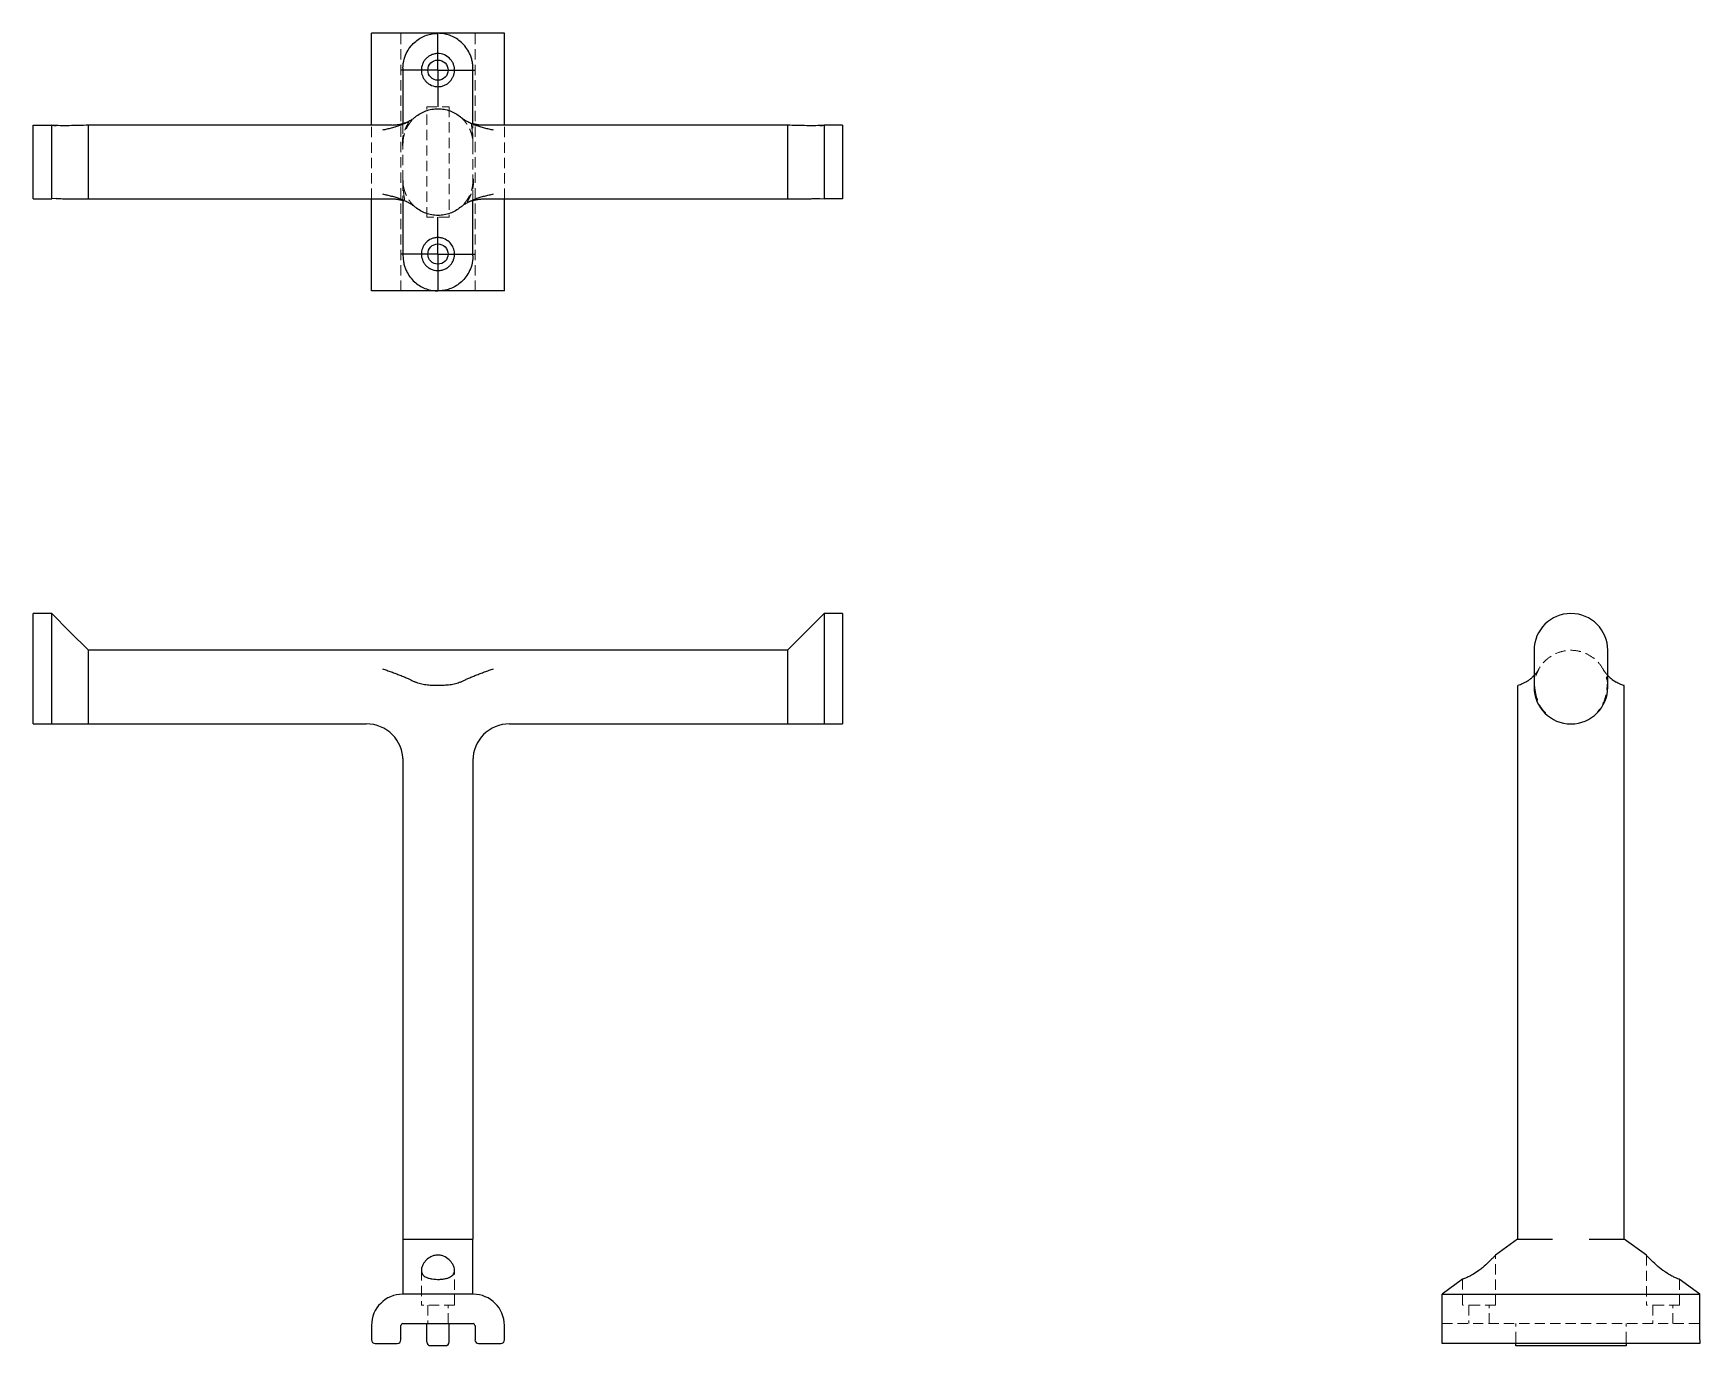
# Model space of a CAD drawing. Header units: millimetres. Extents: x 33 to 239, y 12 to 174.
import ezdxf

# ---------------------------------------------------------------- set-up
doc = ezdxf.new("R2010")
doc.units = ezdxf.units.MM
doc.linetypes.add('HIDDEN', pattern=[1.905, 1.27, -0.635])
doc.layers.add('10', color=7, linetype='Continuous')

# ---------------------------------------------------------------- blocks, each defined once
blk = doc.blocks.new('SW_CENTERMARKSYMBOL_0')
at = {"layer": '10', "color": 0}
for p, q in [((0, 2.5), (0, 4.55)), ((0, 0), (0, 2.5)), ((-2.5, 0), (-4.55, 0)), ((0, 0), (-2.5, 0)), ((0, 0), (0, -2.5)), ((0, 0), (2.5, 0)), ((2.5, 0), (4.55, 0)), ((0, -2.5), (0, -4.55))]:
    blk.add_line(p, q, dxfattribs=at)
blk = doc.blocks.new('SW_CENTERMARKSYMBOL_1')
at = {"layer": '10', "color": 0}
for p, q in [((0, 2.5), (0, 4.55)), ((0, 0), (0, 2.5)), ((-2.5, 0), (-4.55, 0)), ((0, 0), (-2.5, 0)), ((0, 0), (0, -2.5)), ((0, 0), (2.5, 0)), ((2.5, 0), (4.55, 0)), ((0, -2.5), (0, -4.55))]:
    blk.add_line(p, q, dxfattribs=at)

msp = doc.modelspace()

# ---------------------------------------------------------------- linework, layer by layer
at = {"color": 7, "linetype": 'Continuous', "lineweight": 25}
for p, q in [((74.78, 162.55), (74.78, 173.91)), ((78.65, 173.91), (74.78, 173.91)), ((83, 173.91), (78.65, 173.91)), ((87.35, 173.91), (83, 173.91)), ((91.22, 173.91), (87.35, 173.91)), ((91.22, 162.55), (91.22, 173.91)), ((78.68, 169.59), (78.68, 168.26)), ((87.32, 162.74), (87.32, 169.59)), ((78.68, 168.26), (78.68, 162.75)), ((33, 162.55), (35.27, 162.55)), ((33, 153.45), (33, 162.55)), ((77.34, 162.55), (39.82, 162.55)), ((126.18, 162.55), (88.66, 162.55)), ((133, 162.55), (130.73, 162.55)), ((133, 162.55), (133, 153.45)), ((33, 153.45), (35.27, 153.45)), ((35.83, 153.51), (35.27, 153.45)), ((39.82, 153.45), (77.34, 153.45)), ((74.78, 142.09), (74.78, 153.45)), ((78.68, 153.26), (78.68, 146.41)), ((87.32, 146.53), (87.32, 153.25)), ((88.66, 153.45), (126.18, 153.45)), ((91.22, 142.09), (91.22, 153.45)), ((130.17, 153.51), (130.73, 153.45)), ((133, 153.45), (130.73, 153.45)), ((87.32, 146.41), (87.32, 146.53)), ((78.65, 142.09), (74.78, 142.09)), ((83, 142.09), (78.65, 142.09)), ((87.35, 142.09), (83, 142.09)), ((91.22, 142.09), (87.35, 142.09)), ((35.27, 102.23), (33, 102.23)), ((33, 97.68), (33, 102.23)), ((133, 102.23), (130.73, 102.23)), ((133, 102.23), (133, 97.68)), ((33, 93.14), (33, 97.68)), ((35.27, 93.14), (35.27, 97.68)), ((126.18, 97.68), (39.82, 97.68)), ((130.73, 97.68), (130.73, 93.14)), ((133, 97.68), (133, 93.14)), ((218.45, 97.68), (218.45, 93.14)), ((227.55, 93.14), (227.55, 97.68)), ((33, 88.59), (33, 93.14)), ((133, 93.14), (133, 88.59)), ((216.41, 93.32), (216.41, 24.95)), ((229.59, 24.95), (229.59, 93.32)), ((33, 88.59), (35.27, 88.59)), ((39.82, 88.59), (74.14, 88.59)), ((91.86, 88.59), (126.18, 88.59)), ((130.73, 88.59), (133, 88.59)), ((78.68, 84.33), (78.68, 24.95)), ((87.32, 84.33), (87.32, 24.95)), ((78.68, 24.95), (78.68, 18.14)), ((87.32, 18.14), (87.32, 24.95)), ((216.41, 24.95), (213.66, 22.94)), ((232.34, 22.94), (229.59, 24.95)), ((209.61, 19.98), (207.09, 18.14)), ((238.91, 18.14), (236.39, 19.98)), ((83, 18.14), (78.65, 18.14)), ((87.35, 18.14), (83, 18.14)), ((207.09, 14.27), (207.09, 18.14)), ((207.09, 18.14), (238.91, 18.14)), ((238.91, 14.27), (238.91, 18.14)), ((78.65, 14.5), (87.35, 14.5)), ((81.61, 12.23), (81.61, 14.5)), ((84.39, 12.23), (84.39, 14.5)), ((74.78, 14.27), (74.78, 12.49)), ((78.42, 12.49), (78.42, 14.27)), ((87.58, 14.27), (87.58, 12.49)), ((91.22, 12.49), (91.22, 14.27)), ((207.09, 12.49), (207.09, 14.27)), ((207.09, 12.04), (207.09, 12.49)), ((238.91, 12.49), (238.91, 14.27)), ((238.91, 12.49), (238.91, 12.04)), ((75.24, 12.04), (77.97, 12.04)), ((83.93, 11.77), (82.07, 11.77)), ((88.03, 12.04), (90.76, 12.04)), ((238.91, 12.04), (207.09, 12.04)), ((216.18, 11.77), (216.18, 12.04)), ((229.82, 11.77), (216.18, 11.77)), ((229.82, 12.04), (229.82, 11.77))]:
    msp.add_line(p, q, dxfattribs=at)
at = {"color": 7, "linetype": 'HIDDEN', "lineweight": 18}
for p, q in [((78.42, 142.09), (78.42, 173.91)), ((87.58, 142.09), (87.58, 173.91)), ((81.61, 164.82), (84.39, 164.82)), ((81.61, 151.18), (81.61, 164.82)), ((84.39, 164.82), (84.39, 151.18)), ((78.68, 162.75), (78.68, 160.33)), ((87.32, 160.27), (87.32, 162.74)), ((74.78, 153.45), (74.78, 162.55)), ((91.22, 153.45), (91.22, 162.55)), ((78.68, 155.73), (78.68, 160.27)), ((87.32, 160.27), (87.32, 155.73)), ((78.68, 155.73), (78.68, 153.26)), ((87.32, 153.25), (87.32, 155.79)), ((84.39, 151.18), (81.61, 151.18)), ((213.68, 16.77), (213.68, 22.94)), ((232.32, 22.94), (232.32, 16.77)), ((80.95, 21.08), (80.95, 16.77)), ((85.05, 16.77), (85.05, 21.08)), ((209.59, 19.98), (209.59, 16.77)), ((236.41, 16.77), (236.41, 19.98)), ((85.05, 16.77), (80.95, 16.77)), ((81.75, 16.77), (81.75, 14.5)), ((84.25, 14.5), (84.25, 16.77)), ((211.64, 16.77), (209.59, 16.77)), ((210.39, 16.77), (210.39, 14.5)), ((213.68, 16.77), (211.64, 16.77)), ((212.89, 14.5), (212.89, 16.77)), ((234.36, 16.77), (232.32, 16.77)), ((233.11, 16.77), (233.11, 14.5)), ((236.41, 16.77), (234.36, 16.77)), ((235.61, 14.5), (235.61, 16.77)), ((207.09, 14.5), (238.91, 14.5)), ((216.18, 12.23), (216.18, 14.5)), ((229.82, 12.23), (229.82, 14.5)), ((216.18, 12.04), (216.18, 12.23)), ((229.82, 12.23), (229.82, 12.04))]:
    msp.add_line(p, q, dxfattribs=at)
at = {"color": 7, "linetype": 'Continuous', "lineweight": 25, "flags": 128}
for points in [[(39.82, 97.68), (37.53, 99.97), (35.24, 102.26)], [(130.76, 102.26), (128.47, 99.97), (126.18, 97.68)], [(35.27, 88.59), (37.55, 88.59), (39.82, 88.59)], [(126.18, 88.59), (128.45, 88.59), (130.73, 88.59)]]:
    msp.add_lwpolyline(points, dxfattribs=at)
at = {"color": 7, "linetype": 'Continuous', "lineweight": 25}
for centre in [(83, 169.36), (83, 146.64)]:
    msp.add_circle(centre, 1.25, dxfattribs=at)
for centre, radius, start, end in [((223, 97.68), 4.55, 0, 180), ((223, 93.14), 4.55, 180, 360), ((74.14, 84.05), 4.55, 0, 90), ((91.86, 84.05), 4.55, 90, 180), ((78.65, 14.27), 3.86, 90, 180), ((87.35, 14.27), 3.86, 0, 90), ((78.65, 14.27), 0.227, 90, 180), ((87.35, 14.27), 0.227, 0, 90), ((75.24, 12.49), 0.455, 180, 270), ((77.97, 12.49), 0.455, 270, 0), ((88.03, 12.49), 0.455, 180, 270), ((90.76, 12.49), 0.455, 270, 0), ((82.07, 12.23), 0.455, 180, 270), ((83.93, 12.23), 0.455, 270, 0)]:
    msp.add_arc(centre, radius, start, end, dxfattribs=at)
for points, knots in [([(78.68, 169.59), (78.68, 170.02), (78.74, 170.39), (78.92, 171.05), (79.05, 171.35), (79.47, 172.16), (79.84, 172.58), (80.66, 173.26), (81.1, 173.5), (81.8, 173.75), (82.04, 173.81), (82.52, 173.89), (82.76, 173.91), (83, 173.91)], [0, 0, 0, 0, 0.125, 0.125, 0.25, 0.25, 0.5, 0.5, 0.75, 0.75, 0.875, 0.875, 1, 1, 1, 1]), ([(87.32, 169.59), (87.32, 169.7), (87.31, 169.9), (87.27, 170.29), (87.18, 170.73), (87.02, 171.2), (86.75, 171.77), (86.34, 172.37), (85.76, 172.94), (85.12, 173.38), (84.44, 173.69), (83.72, 173.87), (83.24, 173.91), (83, 173.91)], [0.8602349, 0.8602349, 0.8602349, 0.8602349, 0.8646028, 0.8689707, 0.8777066, 0.8864425, 0.8951784, 0.9126501, 0.9301219, 0.9475937, 0.9650654, 0.9825372, 1, 1, 1, 1]), ([(80.95, 169.36), (80.95, 169.61), (81, 169.86), (81.14, 170.23), (81.2, 170.35), (81.35, 170.58), (81.44, 170.7), (81.64, 170.9), (81.75, 170.99), (82, 171.15), (82.13, 171.22), (82.41, 171.33), (82.56, 171.37), (82.86, 171.41), (83.01, 171.41), (83.46, 171.38), (83.76, 171.29), (84.27, 170.99), (84.49, 170.79), (84.74, 170.45), (84.81, 170.33), (84.92, 170.09), (84.96, 169.96), (85.05, 169.59), (85.06, 169.34), (85.01, 168.98), (84.99, 168.87), (84.92, 168.65), (84.87, 168.54), (84.71, 168.22), (84.57, 168.03), (84.3, 167.78), (84.2, 167.7), (83.97, 167.56), (83.85, 167.5), (83.58, 167.4), (83.44, 167.36), (83.14, 167.32), (82.99, 167.31), (82.53, 167.35), (82.25, 167.44), (81.9, 167.64), (81.79, 167.71), (81.59, 167.87), (81.51, 167.96), (81.35, 168.15), (81.28, 168.24), (81.17, 168.45), (81.12, 168.55), (81, 168.88), (80.95, 169.12), (80.95, 169.36)], [0, 0, 0, 0, 0.0625, 0.0625, 0.09375, 0.09375, 0.125, 0.125, 0.15625, 0.15625, 0.1875, 0.1875, 0.21875, 0.21875, 0.25, 0.25, 0.3125, 0.3125, 0.375, 0.375, 0.40625, 0.40625, 0.4375, 0.4375, 0.5, 0.5, 0.53125, 0.53125, 0.5625, 0.5625, 0.625, 0.625, 0.65625, 0.65625, 0.6875, 0.6875, 0.71875, 0.71875, 0.75, 0.75, 0.8125, 0.8125, 0.84375, 0.84375, 0.875, 0.875, 0.90625, 0.90625, 0.9375, 0.9375, 1, 1, 1, 1]), ([(80.23, 163.58), (80.17, 163.54), (80.06, 163.45), (79.88, 163.32), (79.7, 163.19), (79.51, 163.08), (79.22, 162.91), (78.82, 162.72), (78.32, 162.52), (77.78, 162.34), (77.24, 162.19), (76.78, 162.08), (76.41, 162), (76.23, 161.96), (76.13, 161.94)], [0, 0, 0, 0, 0.048451, 0.097577, 0.147429, 0.198054, 0.249499, 0.370872, 0.499127, 0.617866, 0.749454, 0.874694, 0.931862, 1, 1, 1, 1]), ([(79.35, 162.93), (79.34, 162.94), (79.33, 162.96), (79.21, 162.92), (79, 162.85), (78.69, 162.74), (78.29, 162.64), (77.83, 162.56), (77.51, 162.55), (77.33, 162.54)], [0, 0, 0, 0, 0.127003, 0.289771, 0.432649, 0.564942, 0.698178, 0.841686, 1, 1, 1, 1]), ([(80.23, 163.58), (80.41, 163.74), (80.61, 163.88), (81.04, 164.13), (81.27, 164.24), (81.74, 164.41), (81.99, 164.48), (82.49, 164.57), (82.75, 164.59), (83.25, 164.59), (83.51, 164.57), (84.01, 164.48), (84.25, 164.41), (84.73, 164.24), (84.95, 164.13), (85.39, 163.88), (85.59, 163.74), (85.77, 163.58)], [0, 0, 0, 0, 0.125, 0.125, 0.25, 0.25, 0.375, 0.375, 0.5, 0.5, 0.625, 0.625, 0.75, 0.75, 0.875, 0.875, 1, 1, 1, 1]), ([(89.87, 161.94), (89.77, 161.96), (89.59, 162), (89.22, 162.08), (88.76, 162.19), (88.22, 162.34), (87.68, 162.52), (87.18, 162.72), (86.73, 162.94), (86.36, 163.15), (86.06, 163.36), (85.87, 163.51), (85.77, 163.58)], [0, 0, 0, 0, 0.068249, 0.125353, 0.250624, 0.382275, 0.501078, 0.629229, 0.750519, 0.835796, 0.918882, 1, 1, 1, 1]), ([(88.66, 162.55), (88.54, 162.55), (88.36, 162.55), (88.13, 162.57), (88, 162.59), (87.9, 162.6), (87.79, 162.62), (87.69, 162.65), (87.59, 162.67), (87.44, 162.71), (87.29, 162.75), (87.18, 162.76), (87.17, 162.71), (87.16, 162.68)], [0, 0, 0, 0, 0.143895, 0.21057, 0.242904, 0.275698, 0.310632, 0.349935, 0.396089, 0.451496, 0.59696, 0.793575, 1, 1, 1, 1]), ([(35.83, 162.49), (35.73, 162.49), (35.53, 162.5), (35.34, 162.51), (35.24, 162.51)], [0, 0, 0, 0, 0.4951419, 1, 1, 1, 1]), ([(39.82, 162.55), (39.02, 162.53), (37.85, 162.51), (36.33, 162.48), (35.62, 162.53), (35.27, 162.55)], [0, 0, 0, 0, 0.531477, 0.773236, 1, 1, 1, 1]), ([(35.27, 153.45), (35.27, 153.49), (35.27, 153.55), (35.27, 153.91), (35.27, 154.3), (35.27, 154.8), (35.27, 155.39), (35.27, 156.06), (35.27, 156.78), (35.27, 157.54), (35.27, 158.31), (35.27, 159.07), (35.27, 159.8), (35.27, 160.48), (35.27, 161.09), (35.27, 161.61), (35.27, 162.03), (35.27, 162.33), (35.27, 162.48), (35.27, 162.5), (35.27, 162.5)], [0, 0, 0, 0, 0.0961249, 0.1512464, 0.2079665, 0.2630877, 0.3198074, 0.3749303, 0.4316517, 0.4867747, 0.5434962, 0.5986189, 0.6553401, 0.710463, 0.7671844, 0.8223072, 0.8790286, 0.9341507, 0.9908715, 1, 1, 1, 1]), ([(39.82, 153.45), (39.82, 153.45), (39.82, 153.55), (39.82, 153.79), (39.82, 154.13), (39.82, 154.62), (39.82, 155.61), (39.82, 156.76), (39.82, 158), (39.82, 159.24), (39.82, 160.39), (39.82, 161.38), (39.82, 161.87), (39.82, 162.07)], [0.5670775, 0.5670775, 0.5670775, 0.5670775, 0.6006163, 0.6341551, 0.6341551, 0.6798857, 0.7256163, 0.7713469, 0.8170775, 0.8628081, 0.9085388, 0.9542694, 1, 1, 1, 1]), ([(130.73, 162.55), (130.38, 162.53), (129.67, 162.48), (128.15, 162.51), (126.98, 162.53), (126.18, 162.55)], [0, 0, 0, 0, 0.226764, 0.468523, 1, 1, 1, 1]), ([(126.18, 162.07), (126.18, 161.87), (126.18, 161.38), (126.18, 160.39), (126.18, 159.24), (126.18, 158), (126.18, 156.76), (126.18, 155.61), (126.18, 154.62), (126.18, 154.13), (126.18, 153.79), (126.18, 153.55), (126.18, 153.45), (126.18, 153.45)], [0, 0, 0, 0, 0.0457306, 0.0914612, 0.1371919, 0.1829225, 0.2286531, 0.2743837, 0.3201143, 0.3658449, 0.3658449, 0.3993837, 0.4329225, 0.4329225, 0.4329225, 0.4329225]), ([(130.72, 162.51), (130.63, 162.51), (130.45, 162.5), (130.27, 162.49), (130.17, 162.49)], [0, 0, 0, 0, 0.469724, 1, 1, 1, 1]), ([(130.73, 162.55), (130.73, 162.55), (130.73, 162.52), (130.73, 162.4), (130.73, 162.31), (130.73, 162.08), (130.73, 161.94), (130.73, 161.61), (130.73, 161.42), (130.73, 161), (130.73, 160.77), (130.73, 160.28), (130.73, 160.01), (130.73, 159.47), (130.73, 159.18), (130.73, 158.59), (130.73, 158.3), (130.73, 157.7), (130.73, 157.4), (130.73, 156.82), (130.73, 156.54), (130.73, 155.99), (130.73, 155.72), (130.73, 155.23), (130.73, 155), (130.73, 154.58), (130.73, 154.39), (130.73, 154.06), (130.73, 153.92), (130.73, 153.69), (130.73, 153.6), (130.73, 153.48), (130.73, 153.45), (130.73, 153.45)], [0, 0, 0, 0, 0.0625, 0.0625, 0.125, 0.125, 0.1875, 0.1875, 0.25, 0.25, 0.3125, 0.3125, 0.375, 0.375, 0.4375, 0.4375, 0.5, 0.5, 0.5625, 0.5625, 0.625, 0.625, 0.6875, 0.6875, 0.75, 0.75, 0.8125, 0.8125, 0.875, 0.875, 0.9375, 0.9375, 1, 1, 1, 1]), ([(35.83, 153.51), (35.94, 153.51), (36.14, 153.5), (36.56, 153.47), (37.02, 153.45), (37.53, 153.45), (38.07, 153.46), (38.64, 153.47), (39.24, 153.46), (39.61, 153.46), (39.82, 153.45)], [0, 0, 0, 0, 0.151821, 0.271569, 0.373906, 0.470009, 0.571917, 0.690001, 0.831227, 1, 1, 1, 1]), ([(76.13, 154.06), (76.23, 154.04), (76.41, 154), (76.78, 153.92), (77.24, 153.81), (77.78, 153.66), (78.32, 153.48), (78.82, 153.28), (79.27, 153.06), (79.64, 152.85), (79.94, 152.64), (80.13, 152.49), (80.23, 152.42)], [0, 0, 0, 0, 0.068249, 0.125353, 0.250624, 0.382275, 0.501078, 0.629229, 0.750519, 0.835796, 0.918882, 1, 1, 1, 1]), ([(77.34, 153.45), (77.46, 153.45), (77.64, 153.45), (77.87, 153.43), (78, 153.41), (78.1, 153.4), (78.21, 153.38), (78.31, 153.35), (78.41, 153.33), (78.56, 153.29), (78.71, 153.25), (78.82, 153.24), (78.83, 153.29), (78.84, 153.32)], [0, 0, 0, 0, 0.143895, 0.21057, 0.242904, 0.275698, 0.310632, 0.349935, 0.396089, 0.451496, 0.59696, 0.793575, 1, 1, 1, 1]), ([(85.77, 152.42), (85.59, 152.26), (85.39, 152.12), (84.96, 151.87), (84.73, 151.76), (84.26, 151.59), (84.01, 151.52), (83.51, 151.43), (83.25, 151.41), (82.75, 151.41), (82.49, 151.43), (81.99, 151.52), (81.75, 151.59), (81.27, 151.76), (81.05, 151.87), (80.61, 152.12), (80.41, 152.26), (80.23, 152.42)], [0, 0, 0, 0, 0.125, 0.125, 0.25, 0.25, 0.375, 0.375, 0.5, 0.5, 0.625, 0.625, 0.75, 0.75, 0.875, 0.875, 1, 1, 1, 1]), ([(85.77, 152.42), (85.83, 152.46), (85.94, 152.55), (86.12, 152.68), (86.3, 152.81), (86.49, 152.92), (86.78, 153.09), (87.18, 153.28), (87.68, 153.48), (88.22, 153.66), (88.76, 153.81), (89.22, 153.92), (89.59, 154), (89.77, 154.04), (89.87, 154.06)], [0, 0, 0, 0, 0.048451, 0.097577, 0.147429, 0.198054, 0.249499, 0.370872, 0.499127, 0.617866, 0.749454, 0.874694, 0.931862, 1, 1, 1, 1]), ([(86.65, 153.07), (86.66, 153.06), (86.67, 153.04), (86.79, 153.08), (87, 153.15), (87.31, 153.26), (87.71, 153.36), (88.17, 153.44), (88.49, 153.45), (88.67, 153.46)], [0, 0, 0, 0, 0.127003, 0.289771, 0.432649, 0.564942, 0.698178, 0.841686, 1, 1, 1, 1]), ([(126.18, 153.45), (126.56, 153.45), (127.25, 153.45), (128.22, 153.46), (128.9, 153.47), (129.37, 153.49), (129.81, 153.52), (130.05, 153.51), (130.17, 153.51)], [0, 0, 0, 0, 0.293907, 0.532871, 0.642261, 0.751516, 0.86724, 1, 1, 1, 1]), ([(80.95, 146.64), (80.95, 146.88), (81, 147.11), (81.12, 147.44), (81.17, 147.55), (81.28, 147.75), (81.35, 147.85), (81.58, 148.13), (81.77, 148.3), (82.13, 148.49), (82.26, 148.55), (82.53, 148.63), (82.68, 148.66), (82.98, 148.69), (83.13, 148.68), (83.43, 148.64), (83.57, 148.6), (83.97, 148.46), (84.2, 148.31), (84.57, 147.97), (84.71, 147.78), (84.93, 147.37), (85, 147.14), (85.06, 146.67), (85.05, 146.42), (84.96, 146.05), (84.92, 145.92), (84.81, 145.67), (84.74, 145.56), (84.58, 145.33), (84.48, 145.22), (84.27, 145.03), (84.15, 144.94), (83.9, 144.79), (83.76, 144.73), (83.47, 144.64), (83.32, 144.61), (82.87, 144.57), (82.56, 144.62), (82.14, 144.77), (82.01, 144.84), (81.76, 145), (81.65, 145.09), (81.44, 145.3), (81.36, 145.41), (81.21, 145.64), (81.14, 145.77), (81, 146.14), (80.95, 146.39), (80.95, 146.64)], [0, 0, 0, 0, 0.0625, 0.0625, 0.09375, 0.09375, 0.125, 0.125, 0.1875, 0.1875, 0.21875, 0.21875, 0.25, 0.25, 0.28125, 0.28125, 0.3125, 0.3125, 0.375, 0.375, 0.4375, 0.4375, 0.5, 0.5, 0.5625, 0.5625, 0.59375, 0.59375, 0.625, 0.625, 0.65625, 0.65625, 0.6875, 0.6875, 0.71875, 0.71875, 0.75, 0.75, 0.8125, 0.8125, 0.84375, 0.84375, 0.875, 0.875, 0.90625, 0.90625, 0.9375, 0.9375, 1, 1, 1, 1]), ([(78.68, 146.41), (78.68, 146.3), (78.69, 146.1), (78.73, 145.71), (78.82, 145.27), (78.98, 144.8), (79.25, 144.23), (79.66, 143.63), (80.24, 143.06), (80.88, 142.62), (81.56, 142.31), (82.28, 142.13), (82.76, 142.09), (83, 142.09)], [0.3602349, 0.3602349, 0.3602349, 0.3602349, 0.3646028, 0.3689707, 0.3777066, 0.3864425, 0.3951784, 0.4126501, 0.4301219, 0.4475937, 0.4650654, 0.4825372, 0.5, 0.5, 0.5, 0.5]), ([(87.32, 146.41), (87.32, 145.98), (87.26, 145.61), (87.08, 144.95), (86.95, 144.65), (86.53, 143.84), (86.16, 143.42), (85.34, 142.74), (84.9, 142.5), (84.2, 142.25), (83.96, 142.19), (83.48, 142.11), (83.24, 142.09), (83, 142.09)], [0, 0, 0, 0, 0.125, 0.125, 0.25, 0.25, 0.5, 0.5, 0.75, 0.75, 0.875, 0.875, 1, 1, 1, 1]), ([(35.27, 97.68), (35.27, 98.12), (35.27, 98.82), (35.27, 99.7), (35.27, 100.36), (35.27, 100.94), (35.27, 101.43), (35.27, 101.82), (35.27, 102.08), (35.27, 102.22), (35.27, 102.21), (35.27, 102.21)], [0, 0, 0, 0, 0.184769, 0.290722, 0.399748, 0.505701, 0.614727, 0.720683, 0.829711, 0.935667, 1, 1, 1, 1]), ([(130.73, 102.21), (130.73, 102.22), (130.73, 102.23), (130.73, 102.13), (130.73, 101.9), (130.73, 101.55), (130.73, 101.09), (130.73, 100.52), (130.73, 99.89), (130.73, 99.18), (130.73, 98.44), (130.73, 97.93), (130.73, 97.68)], [0, 0, 0, 0, 0.035421, 0.141328, 0.250308, 0.356216, 0.465196, 0.571104, 0.680083, 0.78599, 0.894968, 1, 1, 1, 1]), ([(39.82, 93.14), (39.82, 93.39), (39.82, 93.9), (39.82, 94.64), (39.82, 95.33), (39.82, 95.97), (39.82, 96.53), (39.82, 96.99), (39.82, 97.35), (39.82, 97.58), (39.82, 97.68), (39.82, 97.67), (39.82, 97.67)], [0, 0, 0, 0, 0.1065535, 0.213107, 0.3196605, 0.426214, 0.5327675, 0.6393209, 0.7458744, 0.8524279, 0.9589814, 1, 1, 1, 1]), ([(126.18, 97.67), (126.18, 97.67), (126.18, 97.68), (126.18, 97.58), (126.18, 97.35), (126.18, 96.99), (126.18, 96.53), (126.18, 95.97), (126.18, 95.33), (126.18, 94.64), (126.18, 93.9), (126.18, 93.39), (126.18, 93.14)], [0, 0, 0, 0, 0.0410186, 0.1475721, 0.2541256, 0.3606791, 0.4672325, 0.573786, 0.6803395, 0.786893, 0.8934465, 1, 1, 1, 1]), ([(76.13, 95.41), (76.23, 95.37), (76.41, 95.31), (76.78, 95.18), (77.24, 95.02), (77.78, 94.82), (78.32, 94.61), (78.82, 94.4), (79.27, 94.21), (79.64, 94.04), (79.94, 93.89), (80.13, 93.8), (80.23, 93.75)], [0, 0, 0, 0, 0.068249, 0.125353, 0.250624, 0.382275, 0.501078, 0.629229, 0.750519, 0.835796, 0.918882, 1, 1, 1, 1]), ([(85.77, 93.75), (85.83, 93.78), (85.94, 93.84), (86.12, 93.92), (86.3, 94.01), (86.49, 94.1), (86.78, 94.23), (87.18, 94.4), (87.68, 94.61), (88.22, 94.82), (88.76, 95.02), (89.22, 95.18), (89.59, 95.31), (89.77, 95.37), (89.87, 95.41)], [0, 0, 0, 0, 0.048451, 0.097577, 0.147429, 0.198054, 0.249499, 0.370872, 0.499127, 0.617866, 0.749454, 0.874694, 0.931862, 1, 1, 1, 1]), ([(35.27, 88.59), (35.27, 88.59), (35.27, 88.71), (35.27, 89.16), (35.27, 89.5), (35.27, 90.34), (35.27, 90.85), (35.27, 91.95), (35.27, 92.54), (35.27, 93.14)], [0, 0, 0, 0, 0.25, 0.25, 0.5, 0.5, 0.75, 0.75, 1, 1, 1, 1]), ([(85.77, 93.75), (85.59, 93.66), (85.39, 93.59), (84.96, 93.48), (84.73, 93.44), (84.26, 93.38), (84.01, 93.36), (83.51, 93.33), (83.25, 93.32), (82.75, 93.32), (82.49, 93.33), (81.99, 93.35), (81.75, 93.38), (81.27, 93.44), (81.05, 93.48), (80.61, 93.59), (80.41, 93.66), (80.23, 93.75)], [0, 0, 0, 0, 0.125, 0.125, 0.25, 0.25, 0.375, 0.375, 0.5, 0.5, 0.625, 0.625, 0.75, 0.75, 0.875, 0.875, 1, 1, 1, 1]), ([(130.73, 93.14), (130.73, 92.54), (130.73, 91.95), (130.73, 90.85), (130.73, 90.34), (130.73, 89.5), (130.73, 89.16), (130.73, 88.71), (130.73, 88.59), (130.73, 88.59)], [0, 0, 0, 0, 0.25, 0.25, 0.5, 0.5, 0.75, 0.75, 1, 1, 1, 1]), ([(217.42, 93.75), (217.29, 93.69), (217.04, 93.55), (216.65, 93.39), (216.42, 93.32), (216.42, 93.32), (216.42, 93.32)], [0, 0, 0, 0, 0.210135, 0.427002, 0.851123, 1, 1, 1, 1]), ([(217.42, 93.75), (217.56, 93.85), (217.86, 94.04), (218.2, 94.32), (218.37, 94.5), (218.45, 94.59)], [0, 0, 0, 0, 0.340146, 0.682958, 1, 1, 1, 1]), ([(227.55, 94.59), (227.67, 94.46), (227.94, 94.18), (228.36, 93.9), (228.58, 93.75)], [0, 0, 0, 0, 0.484178, 1, 1, 1, 1]), ([(229.58, 93.32), (229.58, 93.32), (229.6, 93.32), (229.51, 93.34), (229.32, 93.41), (229.01, 93.53), (228.73, 93.68), (228.58, 93.75)], [0, 0, 0, 0, 0.071358, 0.29752, 0.522257, 0.754056, 1, 1, 1, 1]), ([(39.82, 88.61), (39.82, 88.6), (39.82, 88.6), (39.82, 88.74), (39.82, 89), (39.82, 89.38), (39.82, 89.87), (39.82, 90.44), (39.82, 90.88), (39.82, 91.1)], [0, 0, 0, 0, 0.092976, 0.244147, 0.395318, 0.546488, 0.697659, 0.848829, 1, 1, 1, 1]), ([(126.18, 91.1), (126.18, 90.88), (126.18, 90.44), (126.18, 89.87), (126.18, 89.38), (126.18, 89), (126.18, 88.74), (126.18, 88.6), (126.18, 88.6), (126.18, 88.61)], [0, 0, 0, 0, 0.151171, 0.302341, 0.453512, 0.604682, 0.755853, 0.907024, 1, 1, 1, 1]), ([(78.68, 24.95), (78.68, 24.95), (78.79, 24.95), (79.23, 24.95), (79.55, 24.95), (80.35, 24.95), (80.83, 24.95), (81.87, 24.95), (82.43, 24.95), (83.57, 24.95), (84.13, 24.95), (85.17, 24.95), (85.65, 24.95), (86.45, 24.95), (86.77, 24.95), (87.21, 24.95), (87.32, 24.95), (87.32, 24.95)], [0, 0, 0, 0, 0.125, 0.125, 0.25, 0.25, 0.375, 0.375, 0.5, 0.5, 0.625, 0.625, 0.75, 0.75, 0.875, 0.875, 1, 1, 1, 1]), ([(216.41, 24.95), (216.41, 24.95), (216.38, 24.95), (216.48, 24.95), (216.71, 24.95), (217.11, 24.95), (217.65, 24.95), (218.31, 24.95), (219.06, 24.95), (219.88, 24.95), (220.44, 24.95), (220.73, 24.95)], [0, 0, 0, 0, 0.005651, 0.129945, 0.254238, 0.378532, 0.502826, 0.627119, 0.751413, 0.875706, 1, 1, 1, 1]), ([(225.27, 24.95), (225.56, 24.95), (226.12, 24.95), (226.94, 24.95), (227.69, 24.95), (228.35, 24.95), (228.89, 24.95), (229.29, 24.95), (229.54, 24.95), (229.57, 24.95), (229.59, 24.95)], [0, 0, 0, 0, 0.1257145, 0.2514289, 0.3771434, 0.5028578, 0.6285723, 0.7542867, 0.8800012, 1, 1, 1, 1]), ([(80.95, 21.08), (80.95, 21.25), (81, 21.44), (81.12, 21.73), (81.17, 21.82), (81.28, 22.01), (81.35, 22.11), (81.58, 22.38), (81.77, 22.55), (82.13, 22.75), (82.26, 22.81), (82.53, 22.91), (82.68, 22.94), (82.98, 22.96), (83.13, 22.96), (83.43, 22.92), (83.57, 22.88), (83.97, 22.72), (84.2, 22.56), (84.57, 22.22), (84.71, 22.03), (84.93, 21.66), (85, 21.46), (85.06, 21.09), (85.05, 20.91), (84.96, 20.68), (84.92, 20.6), (84.81, 20.46), (84.74, 20.4), (84.58, 20.28), (84.48, 20.23), (84.27, 20.14), (84.15, 20.11), (83.9, 20.04), (83.76, 20.02), (83.47, 19.98), (83.32, 19.97), (82.87, 19.96), (82.56, 19.97), (82.14, 20.04), (82.01, 20.06), (81.76, 20.13), (81.65, 20.17), (81.44, 20.27), (81.36, 20.32), (81.21, 20.44), (81.14, 20.51), (81, 20.73), (80.95, 20.9), (80.95, 21.08)], [0, 0, 0, 0, 0.0625, 0.0625, 0.09375, 0.09375, 0.125, 0.125, 0.1875, 0.1875, 0.21875, 0.21875, 0.25, 0.25, 0.28125, 0.28125, 0.3125, 0.3125, 0.375, 0.375, 0.4375, 0.4375, 0.5, 0.5, 0.5625, 0.5625, 0.59375, 0.59375, 0.625, 0.625, 0.65625, 0.65625, 0.6875, 0.6875, 0.71875, 0.71875, 0.75, 0.75, 0.8125, 0.8125, 0.84375, 0.84375, 0.875, 0.875, 0.90625, 0.90625, 0.9375, 0.9375, 1, 1, 1, 1]), ([(213.66, 22.94), (213.67, 22.95), (213.69, 22.97), (213.59, 22.86), (213.33, 22.58), (212.82, 22.07), (212.22, 21.52), (211.54, 20.99), (210.92, 20.59), (210.28, 20.25), (209.84, 20.06), (209.6, 19.97), (209.61, 19.97), (209.62, 19.97)], [0, 0, 0, 0, 0.0267568, 0.0916265, 0.1766445, 0.29583, 0.4497219, 0.5233551, 0.6491067, 0.7501857, 0.8516097, 0.9446226, 1, 1, 1, 1]), ([(236.38, 19.97), (236.39, 19.97), (236.41, 19.97), (236.23, 20.03), (235.87, 20.19), (235.35, 20.44), (234.83, 20.75), (234.2, 21.18), (233.52, 21.75), (232.89, 22.35), (232.52, 22.74), (232.34, 22.93), (232.34, 22.94), (232.34, 22.94)], [0, 0, 0, 0, 0.0344764, 0.1243814, 0.2148812, 0.3079949, 0.4076922, 0.4776753, 0.6276513, 0.7806052, 0.875676, 0.9512357, 1, 1, 1, 1])]:
    msp.add_open_spline(points, degree=3, knots=knots, dxfattribs=at)
at = {"color": 7, "linetype": 'HIDDEN', "lineweight": 18}
for points, knots in [([(78.61, 160.07), (78.6, 160.26), (78.6, 160.67), (78.67, 161.16), (78.78, 161.6), (78.95, 162.08), (79.17, 162.53), (79.3, 162.79), (79.37, 162.92), (79.35, 162.93), (79.35, 162.93)], [0, 0, 0, 0, 0.0988738, 0.2069488, 0.3213277, 0.4386806, 0.6687225, 0.8796817, 0.9734838, 1, 1, 1, 1]), ([(78.68, 160.27), (78.68, 160.32), (78.68, 160.4), (78.69, 160.53), (78.7, 160.66), (78.71, 160.79), (78.73, 160.92), (78.75, 161.04), (78.77, 161.16), (78.82, 161.39), (78.91, 161.69), (79.05, 162.03), (79.2, 162.33), (79.35, 162.59), (79.51, 162.81), (79.7, 163.07), (79.92, 163.31), (80.09, 163.47), (80.19, 163.55), (80.23, 163.58), (80.25, 163.6), (80.23, 163.59), (80.23, 163.58)], [0, 0, 0, 0, 0.014172, 0.028689, 0.043584, 0.05889, 0.074636, 0.090847, 0.107549, 0.124764, 0.184505, 0.249859, 0.310704, 0.374944, 0.43669, 0.499782, 0.62486, 0.749744, 0.812738, 0.874869, 0.937448, 1, 1, 1, 1]), ([(85.77, 163.58), (85.77, 163.59), (85.76, 163.59), (85.76, 163.6), (85.76, 163.59), (85.78, 163.58), (85.81, 163.55), (85.9, 163.47), (86.08, 163.31), (86.3, 163.07), (86.49, 162.81), (86.65, 162.59), (86.8, 162.34), (86.95, 162.04), (87.08, 161.69), (87.19, 161.35), (87.25, 161.05), (87.29, 160.8), (87.31, 160.54), (87.32, 160.36), (87.32, 160.27)], [0, 0, 0, 0, 0.031268, 0.062521, 0.093781, 0.125074, 0.187167, 0.250128, 0.374943, 0.49995, 0.563003, 0.624719, 0.688917, 0.749736, 0.815011, 0.874699, 0.908776, 0.940875, 0.971201, 1, 1, 1, 1]), ([(87.16, 162.68), (87.15, 162.67), (87.11, 162.62), (87.17, 162.4), (87.23, 161.97), (87.26, 161.47), (87.3, 160.91), (87.31, 160.48), (87.32, 160.27)], [0, 0, 0, 0, 0.0539513, 0.2207961, 0.4089355, 0.7100615, 0.8590739, 1, 1, 1, 1]), ([(80.23, 152.42), (80.23, 152.41), (80.24, 152.41), (80.24, 152.4), (80.24, 152.41), (80.22, 152.42), (80.19, 152.45), (80.1, 152.53), (79.92, 152.69), (79.7, 152.93), (79.51, 153.19), (79.35, 153.41), (79.2, 153.66), (79.05, 153.96), (78.92, 154.31), (78.81, 154.65), (78.75, 154.95), (78.71, 155.2), (78.69, 155.46), (78.68, 155.64), (78.68, 155.73)], [0, 0, 0, 0, 0.031268, 0.062521, 0.093781, 0.125074, 0.187167, 0.250128, 0.374943, 0.49995, 0.563003, 0.624719, 0.688917, 0.749736, 0.815011, 0.874699, 0.908776, 0.940875, 0.971201, 1, 1, 1, 1]), ([(78.84, 153.32), (78.85, 153.33), (78.89, 153.38), (78.83, 153.6), (78.77, 154.03), (78.74, 154.53), (78.7, 155.09), (78.69, 155.52), (78.68, 155.73)], [0, 0, 0, 0, 0.053951, 0.220796, 0.408935, 0.710062, 0.859074, 1, 1, 1, 1]), ([(87.32, 155.73), (87.32, 155.68), (87.32, 155.6), (87.31, 155.47), (87.3, 155.34), (87.29, 155.21), (87.27, 155.08), (87.25, 154.96), (87.23, 154.84), (87.18, 154.61), (87.09, 154.31), (86.95, 153.97), (86.8, 153.67), (86.65, 153.41), (86.49, 153.19), (86.3, 152.93), (86.08, 152.69), (85.91, 152.53), (85.81, 152.45), (85.77, 152.42), (85.75, 152.4), (85.77, 152.41), (85.77, 152.42)], [0, 0, 0, 0, 0.014172, 0.028689, 0.043584, 0.05889, 0.074636, 0.090847, 0.107549, 0.124764, 0.184505, 0.249859, 0.310704, 0.374944, 0.43669, 0.499782, 0.62486, 0.749744, 0.812738, 0.874869, 0.937448, 1, 1, 1, 1]), ([(87.39, 155.93), (87.4, 155.74), (87.4, 155.33), (87.33, 154.84), (87.22, 154.4), (87.05, 153.92), (86.83, 153.47), (86.7, 153.21), (86.63, 153.08), (86.65, 153.07), (86.65, 153.07)], [0, 0, 0, 0, 0.098874, 0.206949, 0.321328, 0.438681, 0.668723, 0.879682, 0.973484, 1, 1, 1, 1]), ([(227.07, 95.17), (226.87, 95.56), (226.38, 96.27), (225.39, 97.07), (224.24, 97.57), (223, 97.74), (221.76, 97.57), (220.61, 97.07), (219.62, 96.27), (219.13, 95.56), (218.79, 94.88), (218.55, 94.24), (218.45, 93.51), (218.45, 93.14)], [0, 0, 0, 0, 0.0457306, 0.0914612, 0.1371919, 0.1829225, 0.2286531, 0.2743837, 0.3201143, 0.3658449, 0.3658449, 0.3993837, 0.4329225, 0.4329225, 0.4329225, 0.4329225]), ([(218.45, 94.59), (218.46, 94.6), (218.57, 94.7), (218.71, 94.88), (218.91, 95.15), (219.01, 95.32), (219.06, 95.41)], [0, 0, 0, 0, 0.0318309, 0.3433496, 0.6722383, 1, 1, 1, 1]), ([(226.94, 95.41), (226.99, 95.32), (227.09, 95.15), (227.29, 94.88), (227.43, 94.7), (227.54, 94.6), (227.55, 94.59)], [0, 0, 0, 0, 0.328274, 0.657951, 0.970141, 1, 1, 1, 1]), ([(218.73, 91.98), (218.69, 92.14), (218.63, 92.42), (218.58, 92.78), (218.54, 93.02), (218.52, 93.17), (218.51, 93.29), (218.5, 93.38), (218.48, 93.47), (218.48, 93.45), (218.47, 93.44)], [0, 0, 0, 0, 0.270154, 0.469851, 0.546848, 0.612852, 0.6738, 0.737115, 0.809524, 1, 1, 1, 1]), ([(227.54, 94.06), (227.54, 94.06), (227.54, 94.06), (227.54, 94.04), (227.53, 93.98), (227.53, 93.92), (227.52, 93.79), (227.5, 93.49), (227.46, 93.04), (227.38, 92.46), (227.24, 91.74), (226.9, 90.87), (226.5, 90.35), (226.29, 90.08)], [0, 0, 0, 0, 0.011666, 0.050924, 0.067115, 0.082545, 0.098685, 0.156229, 0.27439, 0.396503, 0.575558, 0.779265, 1, 1, 1, 1]), ([(219.89, 89.9), (219.75, 90.05), (219.42, 90.4), (218.99, 91.1), (218.82, 91.69), (218.72, 92)], [0, 0, 0, 0, 0.24811, 0.597832, 1, 1, 1, 1])]:
    msp.add_open_spline(points, degree=3, knots=knots, dxfattribs=at)
at = {"color": 7, "linetype": 'Continuous', "lineweight": 25}
for points in [[(39.82, 162.07), (39.82, 162.21), (39.82, 162.45), (39.82, 162.55), (39.82, 162.55)], [(126.18, 162.55), (126.18, 162.55), (126.18, 162.45), (126.18, 162.21), (126.18, 162.07)], [(39.82, 91.1), (39.82, 91.39), (39.82, 92.03), (39.82, 92.77), (39.82, 93.14)], [(126.18, 93.14), (126.18, 92.77), (126.18, 92.03), (126.18, 91.39), (126.18, 91.1)]]:
    msp.add_open_spline(points, degree=3, dxfattribs=at)
at = {"color": 7, "linetype": 'HIDDEN', "lineweight": 18}
msp.add_open_spline([(227.55, 93.14), (227.55, 93.51), (227.45, 94.24), (227.21, 94.88), (227.07, 95.17)], degree=3, dxfattribs=at)

# ---------------------------------------------------------------- block references
at = {"layer": '10'}
for name, p in [('SW_CENTERMARKSYMBOL_0', (83, 169.36)), ('SW_CENTERMARKSYMBOL_1', (83, 146.64))]:
    msp.add_blockref(name, p, dxfattribs=at)

doc.saveas('drawing.dxf')
